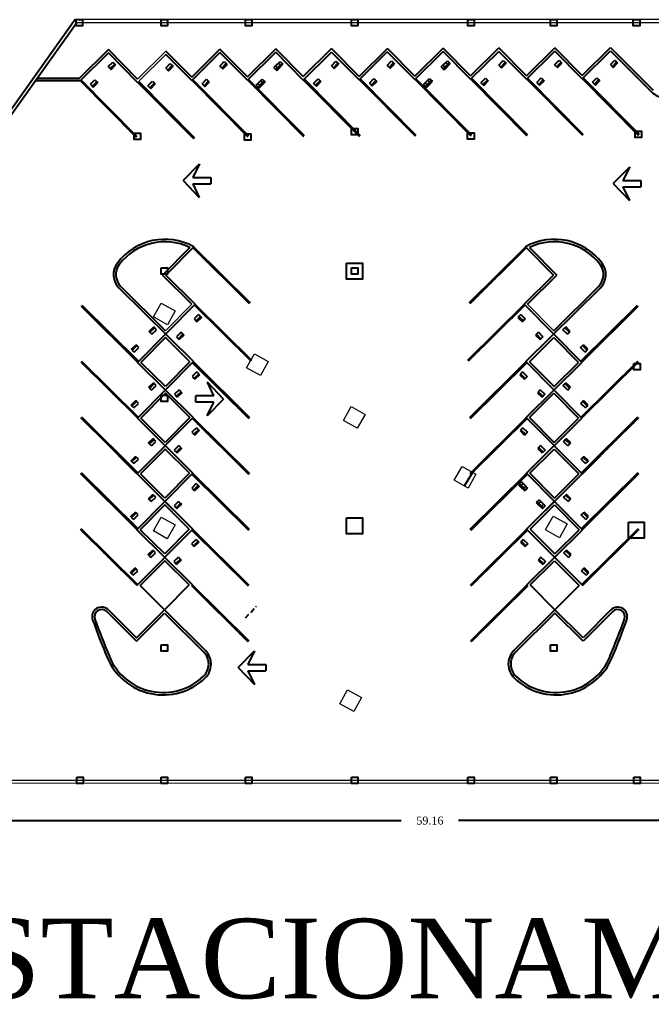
# Model space of a CAD drawing. Header units: millimetres. Extents: x 1191 to 1487, y 976 to 1230.
# Drawn here: x 1254.7 to 1294.3, y 982.4 to 1044 of the extents above; entities that cross this region are included whole.
import ezdxf

# ---------------------------------------------------------------- set-up
doc = ezdxf.new("R2010")
doc.units = ezdxf.units.MM
doc.header["$LTSCALE"] = 0.05
doc.linetypes.add('DASHED2', pattern=[9.525, 6.35, -3.175])
doc.layers.get('Defpoints').update_dxf_attribs({"lineweight": 5})
for name, color, linetype in [('CAJON', 37, 'Continuous'), ('columnas', 174, 'Continuous'), ('GUAR', 2, 'Continuous'), ('lineas guia', 2, 'Continuous'), ('muebles', 4, 'Continuous'), ('muros delgado', 7, 'Continuous'), ('Proyecciones', 7, 'DASHED2'), ('TEXT', 2, 'Continuous'), ('TOPE', 200, 'Continuous')]:
    doc.layers.add(name, color=color, linetype=linetype)
doc.layers.add('ED_GEN', color=7, linetype='Continuous', lineweight=13)
doc.layers.add('muros', color=5, linetype='Continuous', lineweight=20)
doc.styles.get("Standard").update_dxf_attribs({"font": 'times.ttf'})
doc.dimstyles.new('ISO-25', dxfattribs={"dimtxt": 0.5, "dimasz": 0.2, "dimexe": 1.25, "dimexo": 0.625, "dimgap": 1, "dimtad": 0, "dimtih": 1, "dimtoh": 1, "dimzin": 1, "dimdsep": 46, "dimtxsty": 'Standard', "dimcen": 0.2, "dimse1": 1, "dimse2": 1, "dimadec": 0, "dimazin": 0, "dimtfac": 1, "dimtmove": 0, "dimatfit": 3, "dimfxl": 1, "dimarcsym": 0})

# ---------------------------------------------------------------- blocks, each defined once
blk = doc.blocks.new('A$C68E84164')
at = {"layer": 'muebles'}
for p, q in [((0.483, 1.639), (0, 0.25)), ((0.483, 1.639), (1.888, 1.206)), ((0.579, 1.007), (0, 0.25)), ((0.579, 1.007), (1.088, 0)), ((1.888, 1.206), (0.935, 1.188)), ((0.935, 1.188), (1.445, 0.181)), ((1.445, 0.181), (1.088, 0))]:
    blk.add_line(p, q, dxfattribs=at)
blk = doc.blocks.new('TOPE')
at = {"layer": 'TOPE'}
for p, q in [((-0.311, 0.252), (-0.153, 0.446)), ((-0.311, 0.252), (0, 0)), ((-0.2, 0.388), (0.11, 0.136)), ((-0.185, 0.407), (0.126, 0.155)), ((-0.169, 0.427), (0.142, 0.175)), ((-0.153, 0.446), (0.157, 0.194)), ((0, 0), (0.157, 0.194))]:
    blk.add_line(p, q, dxfattribs=at)
blk = doc.blocks.new('*D40')
at = {"layer": 'Defpoints', "color": 0}
for p in [(1249.478, 996.182), (1308.641, 995.982), (1308.641, 993.657)]:
    blk.add_point(p, dxfattribs=at)
at = {"layer": 'lineas guia', "color": 0, "lineweight": -2}
for p, q in [((1249.678, 993.657), (1278.629, 993.657)), ((1308.441, 993.657), (1282.227, 993.657))]:
    blk.add_line(p, q, dxfattribs=at)
at = {"layer": 'lineas guia', "color": 0}
for points in [[(1249.678, 993.69), (1249.678, 993.624), (1249.478, 993.657)], [(1308.441, 993.69), (1308.441, 993.624), (1308.641, 993.657)]]:
    blk.add_solid(points, dxfattribs=at)
at = {"layer": 'lineas guia', "color": 0, "insert": (1280.428, 993.657), "char_height": 0.5, "attachment_point": 5}
blk.add_mtext('59.16', dxfattribs=at)

msp = doc.modelspace()

# ---------------------------------------------------------------- hatches: boundary and pattern name
at = {"layer": 'CAJON'}
h = msp.add_hatch(dxfattribs=at)
h.set_pattern_fill('ANSI31', color=256, scale=0.75, angle=258.23866, style=0)
h.set_pattern_definition([(236.761345, (1927.83163, 1465.09373), (-0.078412003, 0.051386965), [])])
h.paths.add_polyline_path([(1290.008, 1036.692), (1290.079, 1036.762), (1286.561, 1040.314), (1286.49, 1040.243)])
h = msp.add_hatch(dxfattribs=at)
h.set_pattern_fill('ANSI31', color=256, scale=0.75, angle=258.23866, style=0)
h.set_pattern_definition([(236.761345, (1931.336345, 1465.10796), (-0.078412003, 0.051386965), [])])
h.paths.add_polyline_path([(1293.513, 1036.706), (1293.584, 1036.776), (1290.066, 1040.328), (1289.995, 1040.257)])
h = msp.add_hatch(dxfattribs=at)
h.set_pattern_fill('ANSI31', color=256, scale=0.75, angle=258.23866, style=0)
h.set_pattern_definition([(236.761345, (1899.79513, 1464.97867), (-0.078412003, 0.051386965), [])])
h.paths.add_polyline_path([(1261.972, 1036.577), (1262.043, 1036.647), (1258.525, 1040.199), (1258.454, 1040.128)])
h = msp.add_hatch(dxfattribs=at)
h.set_pattern_fill('ANSI31', color=256, scale=0.75, angle=258.23866, style=0)
h.set_pattern_definition([(236.761345, (1903.40422, 1464.88753), (-0.078412003, 0.051386965), [])])
h.paths.add_polyline_path([(1265.581, 1036.485), (1265.652, 1036.556), (1262.134, 1040.107), (1262.063, 1040.037)])
h = msp.add_hatch(dxfattribs=at)
h.set_pattern_fill('ANSI31', color=256, scale=0.75, angle=258.23866, style=0)
h.set_pattern_definition([(236.761345, (1906.80337, 1465.00833), (-0.078412003, 0.051386965), [])])
h.paths.add_polyline_path([(1268.98, 1036.606), (1269.051, 1036.677), (1265.533, 1040.228), (1265.462, 1040.158)])
h = msp.add_hatch(dxfattribs=at)
h.set_pattern_fill('ANSI31', color=256, scale=0.75, angle=258.23866, style=0)
h.set_pattern_definition([(236.761345, (1910.30808, 1465.02256), (-0.078412003, 0.051386965), [])])
h.paths.add_polyline_path([(1272.485, 1036.62), (1272.556, 1036.691), (1269.038, 1040.242), (1268.967, 1040.172)])
h = msp.add_hatch(dxfattribs=at)
h.set_pattern_fill('ANSI31', color=256, scale=0.75, angle=258.23866, style=0)
h.set_pattern_definition([(236.761345, (1913.81279, 1465.0368), (-0.078412003, 0.051386965), [])])
h.paths.add_polyline_path([(1275.989, 1036.635), (1276.06, 1036.705), (1272.543, 1040.257), (1272.471, 1040.186)])
h = msp.add_hatch(dxfattribs=at)
h.set_pattern_fill('ANSI31', color=256, scale=0.75, angle=258.23866, style=0)
h.set_pattern_definition([(236.761345, (1917.3175, 1465.05103), (-0.078412003, 0.051386965), [])])
h.paths.add_polyline_path([(1279.494, 1036.649), (1279.565, 1036.719), (1276.047, 1040.271), (1275.976, 1040.2)])
h = msp.add_hatch(dxfattribs=at)
h.set_pattern_fill('ANSI31', color=256, scale=0.75, angle=258.23866, style=0)
h.set_pattern_definition([(236.761345, (1920.82221, 1465.06526), (-0.078412003, 0.051386965), [])])
h.paths.add_polyline_path([(1282.999, 1036.663), (1283.07, 1036.733), (1279.552, 1040.285), (1279.481, 1040.215)])
h = msp.add_hatch(dxfattribs=at)
h.set_pattern_fill('ANSI31', color=256, scale=0.75, angle=258.23866, style=0)
h.set_pattern_definition([(236.761345, (1924.32692, 1465.0795), (-0.078412003, 0.051386965), [])])
h.paths.add_polyline_path([(1286.504, 1036.677), (1286.575, 1036.748), (1283.057, 1040.299), (1282.986, 1040.229)])
h = msp.add_hatch(dxfattribs=at)
h.set_pattern_fill('ANSI31', color=256, scale=0.75, angle=168.23866, style=0)
h.set_pattern_definition([(33.238655, (840.74664, 388.37087), (-0.051386965, 0.078412003), [])])
h.paths.add_polyline_path([(1269.149, 1026.194), (1269.078, 1026.123), (1265.527, 1029.641), (1265.597, 1029.712)])
h = msp.add_hatch(dxfattribs=at)
h.set_pattern_fill('ANSI31', color=256, scale=0.75, angle=168.23866, style=0)
h.set_pattern_definition([(146.761345, (1711.28516, 388.37087), (0.051386965, 0.078412003), [])])
h.paths.add_polyline_path([(1282.883, 1026.194), (1282.953, 1026.123), (1286.505, 1029.641), (1286.435, 1029.712)])
h = msp.add_hatch(dxfattribs=at)
h.set_pattern_fill('ANSI31', color=256, scale=0.75, angle=-11.76134, style=0)
h.set_pattern_definition([(213.238655, (1686.91464, 1663.78551), (0.051386965, -0.078412003), [])])
h.paths.add_polyline_path([(1258.513, 1025.962), (1258.583, 1026.033), (1262.134, 1022.515), (1262.064, 1022.444)])
h = msp.add_hatch(dxfattribs=at)
h.set_pattern_fill('ANSI31', color=256, scale=0.75, angle=168.23866, style=0)
h.set_pattern_definition([(33.238655, (840.83778, 384.76178), (-0.051386965, 0.078412003), [])])
h.paths.add_polyline_path([(1269.24, 1022.585), (1269.17, 1022.514), (1265.618, 1026.032), (1265.688, 1026.103)])
h = msp.add_hatch(dxfattribs=at)
h.set_pattern_fill('ANSI31', color=256, scale=0.75, angle=168.23866, style=0)
h.set_pattern_definition([(146.761345, (1711.19401, 384.76178), (0.051386965, 0.078412003), [])])
h.paths.add_polyline_path([(1282.792, 1022.585), (1282.862, 1022.514), (1286.414, 1026.032), (1286.343, 1026.103)])
h = msp.add_hatch(dxfattribs=at)
h.set_pattern_fill('ANSI31', color=256, scale=0.75, angle=-11.76134, style=0)
h.set_pattern_definition([(326.761345, (865.117155, 1663.78551), (-0.051386965, -0.078412003), [])])
h.paths.add_polyline_path([(1293.519, 1025.962), (1293.449, 1026.033), (1289.897, 1022.515), (1289.968, 1022.444)])
h = msp.add_hatch(dxfattribs=at)
h.set_pattern_fill('ANSI31', color=256, scale=0.75, angle=-11.76134, style=0)
h.set_pattern_definition([(213.238655, (1686.90041, 1660.2808), (0.051386965, -0.078412003), [])])
h.paths.add_polyline_path([(1258.498, 1022.457), (1258.569, 1022.528), (1262.12, 1019.011), (1262.05, 1018.939)])
h = msp.add_hatch(dxfattribs=at)
h.set_pattern_fill('ANSI31', color=256, scale=0.75, angle=168.23866, style=0)
h.set_pattern_definition([(33.238655, (840.71799, 381.1505), (-0.051386965, 0.078412003), [])])
h.paths.add_polyline_path([(1269.12, 1018.974), (1269.05, 1018.903), (1265.498, 1022.421), (1265.569, 1022.492)])
h = msp.add_hatch(dxfattribs=at)
h.set_pattern_fill('ANSI31', color=256, scale=0.75, angle=168.23866, style=0)
h.set_pattern_definition([(146.761345, (1711.31381, 381.1505), (0.051386965, 0.078412003), [])])
h.paths.add_polyline_path([(1282.912, 1018.974), (1282.982, 1018.903), (1286.534, 1022.421), (1286.463, 1022.492)])
h = msp.add_hatch(dxfattribs=at)
h.set_pattern_fill('ANSI31', color=256, scale=0.75, angle=-11.76134, style=0)
h.set_pattern_definition([(326.761345, (865.13139, 1660.2808), (-0.051386965, -0.078412003), [])])
h.paths.add_polyline_path([(1293.534, 1022.457), (1293.463, 1022.528), (1289.912, 1019.011), (1289.982, 1018.939)])
h = msp.add_hatch(dxfattribs=at)
h.set_pattern_fill('ANSI31', color=256, scale=0.75, angle=-11.76134, style=0)
h.set_pattern_definition([(213.238655, (1686.88618, 1656.776085), (0.051386965, -0.078412003), [])])
h.paths.add_polyline_path([(1258.484, 1018.953), (1258.554, 1019.024), (1262.106, 1015.506), (1262.036, 1015.435)])
h = msp.add_hatch(dxfattribs=at)
h.set_pattern_fill('ANSI31', color=256, scale=0.75, angle=168.23866, style=0)
h.set_pattern_definition([(33.238655, (840.70376, 377.64579), (-0.051386965, 0.078412003), [])])
h.paths.add_polyline_path([(1269.106, 1015.469), (1269.036, 1015.398), (1265.484, 1018.916), (1265.554, 1018.987)])
h = msp.add_hatch(dxfattribs=at)
h.set_pattern_fill('ANSI31', color=256, scale=0.75, angle=168.23866, style=0)
h.set_pattern_definition([(146.761345, (1711.32804, 377.64579), (0.051386965, 0.078412003), [])])
h.paths.add_polyline_path([(1282.926, 1015.469), (1282.996, 1015.398), (1286.548, 1018.916), (1286.478, 1018.987)])
h = msp.add_hatch(dxfattribs=at)
h.set_pattern_fill('ANSI31', color=256, scale=0.75, angle=-11.76134, style=0)
h.set_pattern_definition([(326.761345, (865.14562, 1656.776085), (-0.051386965, -0.078412003), [])])
h.paths.add_polyline_path([(1293.548, 1018.953), (1293.477, 1019.024), (1289.926, 1015.506), (1289.996, 1015.435)])
h = msp.add_hatch(dxfattribs=at)
h.set_pattern_fill('ANSI31', color=256, scale=0.75, angle=-11.76134, style=0)
h.set_pattern_definition([(213.238655, (1686.87194, 1653.27137), (0.051386965, -0.078412003), [])])
h.paths.add_polyline_path([(1258.47, 1015.448), (1258.54, 1015.519), (1262.092, 1012.001), (1262.021, 1011.93)])
h = msp.add_hatch(dxfattribs=at)
h.set_pattern_fill('ANSI31', color=256, scale=0.75, angle=168.23866, style=0)
h.set_pattern_definition([(33.238655, (840.689525, 374.14107), (-0.051386965, 0.078412003), [])])
h.paths.add_polyline_path([(1269.092, 1011.964), (1269.021, 1011.893), (1265.47, 1015.411), (1265.54, 1015.482)])
h = msp.add_hatch(dxfattribs=at)
h.set_pattern_fill('ANSI31', color=256, scale=0.75, angle=168.23866, style=0)
h.set_pattern_definition([(146.761345, (1711.34227, 374.14107), (0.051386965, 0.078412003), [])])
h.paths.add_polyline_path([(1282.94, 1011.964), (1283.011, 1011.893), (1286.562, 1015.411), (1286.492, 1015.482)])
h = msp.add_hatch(dxfattribs=at)
h.set_pattern_fill('ANSI31', color=256, scale=0.75, angle=-11.76134, style=0)
h.set_pattern_definition([(326.761345, (865.159855, 1653.27137), (-0.051386965, -0.078412003), [])])
h.paths.add_polyline_path([(1293.562, 1015.448), (1293.492, 1015.519), (1289.94, 1012.001), (1290.01, 1011.93)])
h = msp.add_hatch(dxfattribs=at)
h.set_pattern_fill('ANSI31', color=256, scale=0.75, angle=-11.76134, style=0)
h.set_pattern_definition([(213.238655, (1686.85771, 1649.76666), (0.051386965, -0.078412003), [])])
h.paths.add_polyline_path([(1258.456, 1011.943), (1258.526, 1012.014), (1262.078, 1008.496), (1262.007, 1008.425)])
h = msp.add_hatch(dxfattribs=at)
h.set_pattern_fill('ANSI31', color=256, scale=0.75, angle=-11.76134, style=0)
h.set_pattern_definition([(326.761345, (865.17409, 1649.76666), (-0.051386965, -0.078412003), [])])
h.paths.add_polyline_path([(1293.576, 1011.943), (1293.506, 1012.014), (1289.954, 1008.496), (1290.025, 1008.425)])
h = msp.add_hatch(dxfattribs=at)
h.set_pattern_fill('ANSI31', color=256, scale=0.75, angle=168.23866, style=0)
h.set_pattern_definition([(33.238655, (840.67529, 370.63636), (-0.051386965, 0.078412003), [])])
h.paths.add_polyline_path([(1269.077, 1008.46), (1269.007, 1008.389), (1265.455, 1011.907), (1265.526, 1011.978)])
h = msp.add_hatch(dxfattribs=at)
h.set_pattern_fill('ANSI31', color=256, scale=0.75, angle=168.23866, style=0)
h.set_pattern_definition([(146.761345, (1711.35651, 370.63636), (0.051386965, 0.078412003), [])])
h.paths.add_polyline_path([(1282.954, 1008.46), (1283.025, 1008.389), (1286.576, 1011.907), (1286.506, 1011.978)])
h = msp.add_hatch(dxfattribs=at)
h.set_pattern_fill('ANSI31', color=256, scale=0.75, angle=168.23866, style=0)
h.set_pattern_definition([(33.238655, (840.66106, 367.13165), (-0.051386965, 0.078412003), [])])
h.paths.add_polyline_path([(1269.063, 1004.955), (1268.993, 1004.884), (1265.441, 1008.402), (1265.512, 1008.473)])
h = msp.add_hatch(dxfattribs=at)
h.set_pattern_fill('ANSI31', color=256, scale=0.75, angle=168.23866, style=0)
h.set_pattern_definition([(146.761345, (1711.37074, 367.13165), (0.051386965, 0.078412003), [])])
h.paths.add_polyline_path([(1282.969, 1004.955), (1283.039, 1004.884), (1286.591, 1008.402), (1286.52, 1008.473)])

# ---------------------------------------------------------------- linework, layer by layer
at = {"extrusion": (0, 0, -1)}
msp.add_line((1282.598, 1014.692), (1283.129, 1015.541), dxfattribs=at)
at = {"layer": 'columnas'}
for points in [[(1258.205, 1043.982), (1258.605, 1043.982), (1258.605, 1043.582), (1258.205, 1043.582), (1258.205, 1043.982)], [(1263.551, 1043.982), (1263.951, 1043.982), (1263.951, 1043.582), (1263.551, 1043.582), (1263.551, 1043.982)], [(1268.838, 1043.982), (1269.238, 1043.982), (1269.238, 1043.582), (1268.838, 1043.582), (1268.838, 1043.982)], [(1275.492, 1043.982), (1275.892, 1043.982), (1275.892, 1043.582), (1275.492, 1043.582), (1275.492, 1043.982)], [(1282.805, 1043.982), (1283.205, 1043.982), (1283.205, 1043.582), (1282.805, 1043.582), (1282.805, 1043.982)], [(1288.005, 1043.982), (1288.405, 1043.982), (1288.405, 1043.582), (1288.005, 1043.582), (1288.005, 1043.982)], [(1293.205, 1043.982), (1293.605, 1043.982), (1293.605, 1043.582), (1293.205, 1043.582), (1293.205, 1043.982)], [(1261.843, 1036.849), (1262.243, 1036.849), (1262.243, 1036.449), (1261.843, 1036.449), (1261.843, 1036.849)], [(1268.78, 1036.808), (1269.18, 1036.808), (1269.18, 1036.408), (1268.78, 1036.408), (1268.78, 1036.808)], [(1275.492, 1037.137), (1275.892, 1037.137), (1275.892, 1036.737), (1275.492, 1036.737), (1275.492, 1037.137)], [(1282.799, 1036.865), (1283.199, 1036.865), (1283.199, 1036.465), (1282.799, 1036.465), (1282.799, 1036.865)], [(1293.316, 1036.976), (1293.716, 1036.976), (1293.716, 1036.576), (1293.316, 1036.576), (1293.316, 1036.976)], [(1275.195, 1028.682), (1276.195, 1028.682), (1276.195, 1027.682), (1275.195, 1027.682), (1275.195, 1028.682)], [(1263.551, 1028.384), (1263.951, 1028.384), (1263.951, 1027.984), (1263.551, 1027.984), (1263.551, 1028.384)], [(1275.492, 1028.384), (1275.892, 1028.384), (1275.892, 1027.984), (1275.492, 1027.984), (1275.492, 1028.384)], [(1293.241, 1022.381), (1293.641, 1022.381), (1293.641, 1021.981), (1293.241, 1021.981), (1293.241, 1022.381)], [(1263.551, 1020.384), (1263.951, 1020.384), (1263.951, 1019.984), (1263.551, 1019.984), (1263.551, 1020.384)], [(1275.192, 1012.682), (1276.192, 1012.682), (1276.192, 1011.682), (1275.192, 1011.682), (1275.192, 1012.682)], [(1292.898, 1012.407), (1293.898, 1012.407), (1293.898, 1011.407), (1292.898, 1011.407), (1292.898, 1012.407)], [(1263.551, 1004.707), (1263.951, 1004.707), (1263.951, 1004.307), (1263.551, 1004.307), (1263.551, 1004.707)], [(1288.009, 1004.704), (1288.409, 1004.704), (1288.409, 1004.304), (1288.009, 1004.304), (1288.009, 1004.704)], [(1258.241, 996.384), (1258.641, 996.384), (1258.641, 995.984), (1258.241, 995.984), (1258.241, 996.384)], [(1263.551, 996.384), (1263.951, 996.384), (1263.951, 995.984), (1263.551, 995.984), (1263.551, 996.384)], [(1268.838, 996.384), (1269.238, 996.384), (1269.238, 995.984), (1268.838, 995.984), (1268.838, 996.384)], [(1275.492, 996.384), (1275.892, 996.384), (1275.892, 995.984), (1275.492, 995.984), (1275.492, 996.384)], [(1282.805, 996.384), (1283.205, 996.384), (1283.205, 995.984), (1282.805, 995.984), (1282.805, 996.384)], [(1288.009, 996.384), (1288.409, 996.384), (1288.409, 995.984), (1288.009, 995.984), (1288.009, 996.384)], [(1293.241, 996.384), (1293.641, 996.384), (1293.641, 995.984), (1293.241, 995.984), (1293.241, 996.384)]]:
    msp.add_lwpolyline(points, dxfattribs=at)
at = {"layer": 'ED_GEN'}
for p, q in [((1286.561, 1040.314), (1290.079, 1036.762)), ((1290.066, 1040.328), (1293.584, 1036.776)), ((1261.964, 1036.585), (1258.454, 1040.128)), ((1258.454, 1040.128), (1261.972, 1036.577)), ((1258.525, 1040.199), (1262.043, 1036.647)), ((1262.063, 1040.037), (1265.581, 1036.485)), ((1262.134, 1040.107), (1265.652, 1036.556)), ((1265.462, 1040.158), (1268.98, 1036.606)), ((1265.533, 1040.228), (1269.051, 1036.677)), ((1268.967, 1040.172), (1272.485, 1036.62)), ((1269.038, 1040.242), (1272.556, 1036.691)), ((1272.471, 1040.186), (1275.989, 1036.635)), ((1272.543, 1040.257), (1276.06, 1036.705)), ((1275.976, 1040.2), (1279.494, 1036.649)), ((1276.047, 1040.271), (1279.565, 1036.719)), ((1279.481, 1040.215), (1282.999, 1036.663)), ((1279.552, 1040.285), (1283.07, 1036.733)), ((1282.986, 1040.229), (1286.504, 1036.677)), ((1283.057, 1040.299), (1286.575, 1036.748)), ((1286.49, 1040.243), (1290.008, 1036.692)), ((1289.995, 1040.257), (1293.513, 1036.706)), ((1265.527, 1029.641), (1269.078, 1026.123)), ((1265.597, 1029.712), (1269.149, 1026.194)), ((1269.141, 1026.202), (1265.597, 1029.712)), ((1286.435, 1029.712), (1282.883, 1026.194)), ((1282.891, 1026.202), (1286.435, 1029.712)), ((1286.505, 1029.641), (1282.953, 1026.123)), ((1262.064, 1022.444), (1258.513, 1025.962)), ((1262.134, 1022.515), (1258.583, 1026.033)), ((1265.618, 1026.032), (1269.17, 1022.514)), ((1265.688, 1026.103), (1269.24, 1022.585)), ((1286.343, 1026.103), (1282.792, 1022.585)), ((1286.414, 1026.032), (1282.862, 1022.514)), ((1289.897, 1022.515), (1293.449, 1026.033)), ((1289.968, 1022.444), (1293.519, 1025.962)), ((1262.05, 1018.939), (1258.498, 1022.457)), ((1262.12, 1019.011), (1258.569, 1022.528)), ((1265.569, 1022.492), (1269.12, 1018.974)), ((1286.463, 1022.492), (1282.912, 1018.974)), ((1289.912, 1019.011), (1293.463, 1022.528)), ((1289.982, 1018.939), (1293.534, 1022.457)), ((1265.498, 1022.421), (1269.05, 1018.903)), ((1286.534, 1022.421), (1282.982, 1018.903)), ((1262.036, 1015.435), (1258.484, 1018.953)), ((1262.106, 1015.506), (1258.554, 1019.024)), ((1265.484, 1018.916), (1269.036, 1015.398)), ((1265.554, 1018.987), (1269.106, 1015.469)), ((1286.478, 1018.987), (1282.926, 1015.469)), ((1286.548, 1018.916), (1282.996, 1015.398)), ((1289.926, 1015.506), (1293.477, 1019.024)), ((1289.996, 1015.435), (1293.548, 1018.953)), ((1262.021, 1011.93), (1258.47, 1015.448)), ((1262.092, 1012.001), (1258.54, 1015.519)), ((1265.47, 1015.411), (1269.021, 1011.893)), ((1265.54, 1015.482), (1269.092, 1011.964)), ((1286.492, 1015.482), (1282.94, 1011.964)), ((1286.562, 1015.411), (1283.011, 1011.893)), ((1289.94, 1012.001), (1293.492, 1015.519)), ((1290.01, 1011.93), (1293.562, 1015.448)), ((1262.078, 1008.496), (1258.526, 1012.014)), ((1289.954, 1008.496), (1293.506, 1012.014)), ((1262.007, 1008.425), (1258.456, 1011.943)), ((1265.455, 1011.907), (1269.007, 1008.389)), ((1265.526, 1011.978), (1269.077, 1008.46)), ((1286.506, 1011.978), (1282.954, 1008.46)), ((1286.576, 1011.907), (1283.025, 1008.389)), ((1290.025, 1008.425), (1293.576, 1011.943)), ((1265.441, 1008.402), (1268.993, 1004.884)), ((1265.512, 1008.473), (1269.063, 1004.955)), ((1286.52, 1008.473), (1282.969, 1004.955)), ((1286.591, 1008.402), (1283.039, 1004.884))]:
    msp.add_line(p, q, dxfattribs=at)
at = {"layer": 'GUAR'}
for p, q in [((1272.472, 1040.398), (1274.249, 1042.158)), ((1275.977, 1040.413), (1274.249, 1042.158)), ((1275.977, 1040.413), (1277.753, 1042.172)), ((1279.482, 1040.427), (1277.753, 1042.172)), ((1279.482, 1040.427), (1281.258, 1042.186)), ((1282.987, 1040.441), (1281.258, 1042.186)), ((1282.987, 1040.441), (1284.763, 1042.2)), ((1286.491, 1040.455), (1284.763, 1042.2)), ((1286.491, 1040.455), (1288.267, 1042.215)), ((1289.996, 1040.47), (1288.267, 1042.215)), ((1289.996, 1040.47), (1291.772, 1042.228)), ((1291.772, 1042.228), (1294.448, 1039.546)), ((1258.392, 1040.278), (1260.231, 1042.1)), ((1258.454, 1040.128), (1260.23, 1041.887)), ((1262.063, 1040.037), (1260.23, 1041.887)), ((1262.064, 1040.249), (1260.231, 1042.1)), ((1265.462, 1040.158), (1263.839, 1041.796)), ((1265.463, 1040.37), (1263.84, 1042.008)), ((1265.462, 1040.158), (1267.238, 1041.917)), ((1265.463, 1040.37), (1267.239, 1042.129)), ((1268.967, 1040.172), (1267.238, 1041.917)), ((1268.968, 1040.384), (1267.239, 1042.129)), ((1268.967, 1040.172), (1270.743, 1041.931)), ((1268.967, 1040.172), (1270.743, 1041.931)), ((1268.968, 1040.384), (1270.744, 1042.143)), ((1272.471, 1040.186), (1270.743, 1041.931)), ((1272.472, 1040.398), (1270.744, 1042.143)), ((1272.471, 1040.186), (1274.248, 1041.946)), ((1275.976, 1040.2), (1274.248, 1041.946)), ((1275.976, 1040.2), (1277.752, 1041.96)), ((1279.481, 1040.215), (1277.752, 1041.96)), ((1279.481, 1040.215), (1281.257, 1041.974)), ((1279.481, 1040.215), (1281.257, 1041.974)), ((1279.481, 1040.215), (1281.257, 1041.974)), ((1282.986, 1040.229), (1281.257, 1041.974)), ((1282.986, 1040.229), (1281.257, 1041.974)), ((1282.986, 1040.229), (1284.762, 1041.988)), ((1286.49, 1040.243), (1284.762, 1041.988)), ((1286.49, 1040.243), (1288.266, 1042.003)), ((1289.995, 1040.257), (1288.266, 1042.003)), ((1289.995, 1040.257), (1291.771, 1042.017)), ((1291.771, 1042.017), (1294.342, 1039.44)), ((1265.347, 1029.673), (1263.626, 1027.935)), ((1265.597, 1029.712), (1263.838, 1027.936)), ((1286.435, 1029.712), (1288.194, 1027.936)), ((1286.685, 1029.673), (1288.406, 1027.935)), ((1265.476, 1026.102), (1263.626, 1027.935)), ((1265.688, 1026.103), (1263.838, 1027.936)), ((1286.343, 1026.103), (1288.194, 1027.936)), ((1286.556, 1026.102), (1288.406, 1027.935)), ((1265.569, 1022.492), (1260.905, 1027.111)), ((1263.822, 1024.432), (1261.01, 1027.218)), ((1286.463, 1022.492), (1291.127, 1027.111)), ((1288.209, 1024.432), (1291.021, 1027.218)), ((1265.688, 1026.103), (1262.064, 1022.444)), ((1286.343, 1026.103), (1289.968, 1022.444)), ((1263.824, 1024.008), (1262.276, 1022.445)), ((1265.356, 1022.491), (1263.824, 1024.008)), ((1286.675, 1022.491), (1288.207, 1024.008)), ((1288.207, 1024.008), (1289.756, 1022.445)), ((1265.569, 1022.492), (1262.05, 1018.939)), ((1265.356, 1022.491), (1263.808, 1020.928)), ((1286.463, 1022.492), (1289.982, 1018.939)), ((1286.675, 1022.491), (1288.224, 1020.928)), ((1265.554, 1018.987), (1262.064, 1022.444)), ((1263.808, 1020.928), (1262.276, 1022.445)), ((1286.478, 1018.987), (1289.968, 1022.444)), ((1288.224, 1020.928), (1289.756, 1022.445)), ((1263.81, 1020.504), (1262.262, 1018.94)), ((1265.342, 1018.986), (1263.81, 1020.504)), ((1286.69, 1018.986), (1288.222, 1020.504)), ((1288.222, 1020.504), (1289.77, 1018.94)), ((1265.554, 1018.987), (1262.036, 1015.435)), ((1265.54, 1015.482), (1262.05, 1018.939)), ((1263.794, 1017.423), (1262.262, 1018.94)), ((1265.342, 1018.986), (1263.794, 1017.423)), ((1286.478, 1018.987), (1289.996, 1015.435)), ((1286.492, 1015.482), (1289.982, 1018.939)), ((1286.69, 1018.986), (1288.238, 1017.423)), ((1288.238, 1017.423), (1289.77, 1018.94)), ((1263.796, 1016.999), (1262.248, 1015.436)), ((1265.328, 1015.481), (1263.796, 1016.999)), ((1286.704, 1015.481), (1288.236, 1016.999)), ((1288.236, 1016.999), (1289.784, 1015.436)), ((1265.526, 1011.978), (1260.862, 1016.597)), ((1286.506, 1011.978), (1291.17, 1016.597)), ((1265.54, 1015.482), (1262.021, 1011.93)), ((1265.54, 1015.482), (1262.021, 1011.93)), ((1265.526, 1011.978), (1262.036, 1015.435)), ((1263.78, 1013.918), (1262.248, 1015.436)), ((1265.328, 1015.481), (1263.78, 1013.918)), ((1286.492, 1015.482), (1290.01, 1011.93)), ((1286.492, 1015.482), (1290.01, 1011.93)), ((1286.506, 1011.978), (1289.996, 1015.435)), ((1286.704, 1015.481), (1288.252, 1013.918)), ((1288.252, 1013.918), (1289.784, 1015.436)), ((1263.782, 1013.494), (1262.234, 1011.931)), ((1265.314, 1011.977), (1263.782, 1013.494)), ((1286.718, 1011.977), (1288.25, 1013.494)), ((1288.25, 1013.494), (1289.798, 1011.931)), ((1265.526, 1011.978), (1262.007, 1008.425)), ((1265.512, 1008.473), (1262.021, 1011.93)), ((1263.765, 1010.414), (1262.234, 1011.931)), ((1265.314, 1011.977), (1263.765, 1010.414)), ((1286.506, 1011.978), (1290.025, 1008.425)), ((1286.52, 1008.473), (1290.01, 1011.93)), ((1286.718, 1011.977), (1288.266, 1010.414)), ((1288.266, 1010.414), (1289.798, 1011.931)), ((1263.768, 1009.989), (1262.219, 1008.426)), ((1265.299, 1008.472), (1263.768, 1009.989)), ((1286.732, 1008.472), (1288.264, 1009.989)), ((1288.264, 1009.989), (1289.812, 1008.426)), ((1263.751, 1006.909), (1262.219, 1008.426)), ((1265.299, 1008.472), (1263.751, 1006.909)), ((1286.732, 1008.472), (1288.281, 1006.909)), ((1288.281, 1006.909), (1289.812, 1008.426)), ((1260.123, 1006.786), (1261.986, 1004.927)), ((1260.229, 1006.892), (1261.985, 1005.139)), ((1261.985, 1005.139), (1263.751, 1006.909)), ((1261.986, 1004.927), (1263.751, 1006.697)), ((1263.751, 1006.909), (1266.328, 1004.338)), ((1263.751, 1006.697), (1266.222, 1004.232)), ((1288.281, 1006.909), (1285.704, 1004.338)), ((1288.28, 1006.697), (1285.81, 1004.232)), ((1290.046, 1004.927), (1288.28, 1006.697)), ((1290.046, 1005.139), (1288.281, 1006.909)), ((1291.803, 1006.892), (1290.046, 1005.139)), ((1291.909, 1006.786), (1290.046, 1004.927))]:
    msp.add_line(p, q, dxfattribs=at)
for centre, radius, start, end in [((1295.192, 1040.288), 1.2, 224.94003, 316.00515), ((1263.787, 1026.424), 3.753, 61.15821, 142.92475), ((1263.787, 1026.424), 3.603, 64.3436, 142.92475), ((1288.245, 1026.424), 3.753, 37.07525, 118.84179), ((1288.245, 1026.424), 3.603, 37.07525, 115.6564), ((1261.749, 1027.964), 1.2, 142.92475, 225.27297), ((1290.282, 1027.964), 1.2, 314.72703, 37.07525), ((1261.749, 1027.964), 1.05, 142.92475, 225.27297), ((1290.282, 1027.964), 1.05, 314.72703, 37.07525), ((1259.805, 1006.468), 0.6, 45.05997, 199.69109), ((1292.227, 1006.468), 0.6, 340.30891, 134.94003), ((1259.805, 1006.468), 0.45, 45.05997, 199.69109), ((1292.227, 1006.468), 0.45, 340.30891, 134.94003), ((1307.005, 1023.36), 50.732, 199.69109, 202.55003), ((1307.005, 1023.36), 50.582, 199.69109, 202.55003), ((1245.026, 1023.36), 50.582, 337.44997, 340.30891), ((1245.026, 1023.36), 50.732, 337.44997, 340.30891), ((1265.48, 1003.489), 1.05, 313.99485, 45.05997), ((1265.48, 1003.489), 1.2, 313.99485, 45.05997), ((1286.552, 1003.489), 1.2, 134.94003, 226.00515), ((1286.552, 1003.489), 1.05, 134.94003, 226.00515), ((1263.669, 1005.365), 3.808, 202.55003, 313.99485), ((1263.669, 1005.365), 3.658, 202.55003, 313.99485), ((1288.363, 1005.365), 3.808, 226.00515, 337.44997), ((1288.363, 1005.365), 3.658, 226.00515, 337.44997)]:
    msp.add_arc(centre, radius, start, end, dxfattribs=at)
at = {"layer": 'muebles', "extrusion": (0, 0, -1)}
for p, q in [((1258.141, 1043.982), (1237.495, 1015.002)), ((1258.244, 1043.782), (1237.774, 1015.049))]:
    msp.add_line(p, q, dxfattribs=at)
at = {"layer": 'muros'}
for p, q in [((1308.641, 1043.982), (1258.141, 1043.982)), ((1308.641, 1043.782), (1258.244, 1043.782)), ((1263.84, 1042.008), (1262.064, 1040.249)), ((1263.839, 1041.796), (1262.169, 1040.143)), ((1263.822, 1024.432), (1265.476, 1026.102)), ((1288.209, 1024.432), (1286.556, 1026.102)), ((1308.441, 996.182), (1248.414, 996.182)), ((1308.641, 995.982), (1249.416, 996.005))]:
    msp.add_line(p, q, dxfattribs=at)
for points in [[(1263.553, 1026.171), (1264.425, 1025.682), (1263.937, 1024.81), (1263.064, 1025.298), (1263.553, 1026.171)], [(1269.399, 1022.98), (1270.271, 1022.492), (1269.783, 1021.619), (1268.91, 1022.107), (1269.399, 1022.98)], [(1275.48, 1019.671), (1276.353, 1019.182), (1275.864, 1018.31), (1274.992, 1018.798), (1275.48, 1019.671)], [(1282.449, 1015.91), (1283.322, 1015.421), (1282.833, 1014.549), (1281.961, 1015.037), (1282.449, 1015.91)], [(1263.543, 1012.731), (1264.415, 1012.242), (1263.927, 1011.37), (1263.054, 1011.858), (1263.543, 1012.731)], [(1288.177, 1012.788), (1289.05, 1012.3), (1288.561, 1011.427), (1287.689, 1011.916), (1288.177, 1012.788)], [(1275.259, 1001.877), (1276.132, 1001.388), (1275.644, 1000.516), (1274.771, 1001.004), (1275.259, 1001.877)]]:
    msp.add_lwpolyline(points, dxfattribs=at)
at = {"layer": 'muros delgado'}
for p, q in [((1258.454, 1040.128), (1255.641, 1040.128)), ((1258.392, 1040.278), (1255.748, 1040.278))]:
    msp.add_line(p, q, dxfattribs=at)
at = {"layer": 'Proyecciones'}
msp.add_line((1268.847, 1006.39), (1269.525, 1007.126), dxfattribs=at)

# ---------------------------------------------------------------- block references
at = {"layer": 'CAJON', "xscale": -1}
for p, rotation in [((1260.501, 1041.312), 186.761344783026), ((1264.11, 1041.22), 186.761344783026), ((1267.509, 1041.341), 186.761344783026), ((1270.908, 1041.25), 186.761344783026), ((1271.014, 1041.356), 186.761344783026), ((1274.519, 1041.37), 186.761344783026), ((1278.024, 1041.384), 186.761344783026), ((1281.422, 1041.293), 186.761344783026), ((1281.528, 1041.398), 186.761344783026), ((1285.033, 1041.412), 186.761344783026), ((1288.538, 1041.427), 186.761344783026), ((1292.042, 1041.441), 186.761344783026), ((1280.409, 1040.29), 186.761344783026), ((1283.914, 1040.304), 186.761344783026), ((1287.419, 1040.318), 186.761344783026), ((1290.923, 1040.333), 186.761344783026), ((1259.382, 1040.203), 186.761344783026), ((1262.991, 1040.112), 186.761344783026), ((1266.39, 1040.233), 186.761344783026), ((1269.789, 1040.142), 186.761344783026), ((1269.895, 1040.247), 186.761344783026), ((1273.4, 1040.261), 186.761344783026), ((1276.905, 1040.276), 186.761344783026), ((1280.303, 1040.184), 186.761344783026), ((1286.419, 1025.175), 96.761344783026), ((1287.527, 1024.056), 96.761344783026), ((1288.784, 1024.492), 276.7613447830259), ((1289.893, 1023.373), 276.7613447830259), ((1286.538, 1021.563), 96.761344783026), ((1287.647, 1020.444), 96.761344783026), ((1288.798, 1020.987), 276.7613447830259), ((1289.907, 1019.868), 276.7613447830259), ((1286.553, 1018.059), 96.761344783026), ((1288.813, 1017.482), 276.7613447830259), ((1287.661, 1016.94), 96.761344783026), ((1289.921, 1016.363), 276.7613447830259), ((1286.461, 1014.661), 96.761344783026), ((1286.567, 1014.554), 96.761344783026), ((1287.57, 1013.542), 96.761344783026), ((1288.827, 1013.977), 276.7613447830259), ((1287.675, 1013.435), 96.761344783026), ((1289.935, 1012.859), 276.7613447830259), ((1286.581, 1011.049), 96.761344783026), ((1287.689, 1009.93), 96.761344783026), ((1288.841, 1010.473), 276.7613447830259), ((1289.949, 1009.354), 276.7613447830259)]:
    msp.add_blockref('TOPE', p, dxfattribs=dict(at, rotation=rotation))
at = {"layer": 'CAJON'}
for p, rotation in [((1265.613, 1025.175), 263.238655216974), ((1263.248, 1024.492), 83.238655216974), ((1264.505, 1024.056), 263.238655216974), ((1262.139, 1023.373), 83.238655216974), ((1265.493, 1021.563), 263.238655216974), ((1263.233, 1020.987), 83.238655216974), ((1264.385, 1020.444), 263.238655216974), ((1262.125, 1019.868), 83.238655216974), ((1265.479, 1018.059), 263.238655216974), ((1263.219, 1017.482), 83.238655216974), ((1264.371, 1016.94), 263.238655216974), ((1262.111, 1016.363), 83.238655216974), ((1265.465, 1014.554), 263.238655216974), ((1263.205, 1013.977), 83.238655216974), ((1264.357, 1013.435), 263.238655216974), ((1262.097, 1012.859), 83.238655216974), ((1265.451, 1011.049), 263.238655216974), ((1263.191, 1010.473), 83.238655216974), ((1264.342, 1009.93), 263.238655216974), ((1262.082, 1009.354), 83.238655216974)]:
    msp.add_blockref('TOPE', p, dxfattribs=dict(at, rotation=rotation))
at = {"layer": 'muebles'}
for p, rotation in [((1266.161, 1032.694), 62.81669492149265), ((1293.187, 1032.503), 62.81669492149265), ((1266.23, 1021.316), 242.8166949214927), ((1269.622, 1002.1), 62.81669492149265)]:
    msp.add_blockref('A$C68E84164', p, dxfattribs=dict(at, rotation=rotation))

# ---------------------------------------------------------------- texts
at = {"layer": 'TEXT'}
msp.add_text('ESTACIONAMENTO', height=5, dxfattribs=at).set_placement((1247.143, 982.5))

# ---------------------------------------------------------------- dimensions: what is measured, and where the dimension line sits
at = {"layer": 'lineas guia'}
dim = msp.add_linear_dim(base=(1308.641, 993.657), p1=(1249.478, 996.182), p2=(1308.641, 995.982), dimstyle='ISO-25', dxfattribs=at)
dim.commit()
dim.dimension.update_dxf_attribs({"geometry": '*D40', "text_midpoint": (1280.428, 993.657), "dimtype": 160})

doc.saveas('drawing.dxf')
